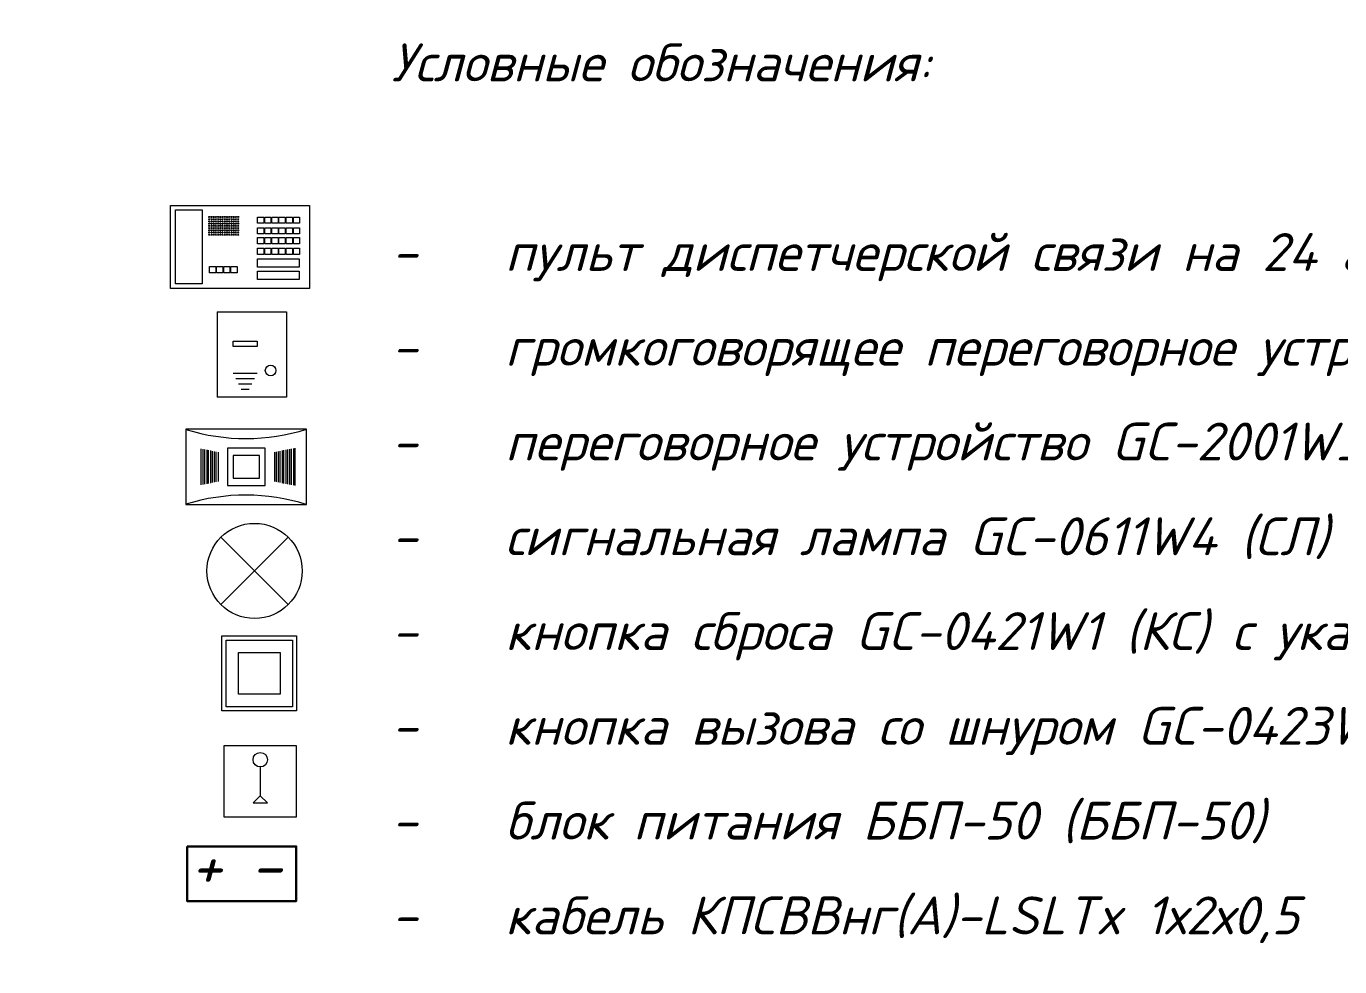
# Model space of a CAD drawing. Extents: x -96705 to 1864084, y -482104 to 235.
# Drawn here: x 38587 to 47249, y -148745 to -142541 of the extents above; entities that cross this region are included whole.
import ezdxf
from ezdxf import colors
from ezdxf.entities.mleader import LeaderData, LeaderLine
from ezdxf.math import Vec2, Vec3

# ---------------------------------------------------------------- set-up
doc = ezdxf.new("R2010")
doc.units = 0
doc.header["$LTSCALE"] = 100
doc.layers.add('1', color=7, linetype='Continuous')
doc.layers.add('АР_Отметки', color=250, linetype='Continuous', lineweight=15)
doc.layers.add('СОУЭ', color=3, linetype='Continuous', lineweight=30)
doc.layers.add('Пульт GC-1006DG', color=3, linetype='Continuous', lineweight=25, true_color=0x00ff00)
doc.layers.add('Сигнальная лампа MP-0611W2', color=7, linetype='Continuous', lineweight=13, true_color=0x800000)
doc.styles.add('DEN', font='isocpeui.ttf', dxfattribs={"width": 0.8, "height": 300})
doc.styles.add('ISOCPEUR', font='isocpeui.ttf', dxfattribs={"height": 250})

# ---------------------------------------------------------------- blocks, each defined once
blk = doc.blocks.new('_DotSmall')
at = {"color": 0, "linetype": 'ByBlock', "const_width": 0.5}
blk.add_lwpolyline([(-0.0625, 0, 1), (0.0625, 0, 1)], format="xyb", close=True, dxfattribs=at)
blk = doc.blocks.new('A$Ca16d13fe')
at = {"color": 1, "linetype": 'ByBlock', "lineweight": -2, "ltscale": 100}
blk.add_lwpolyline([(-720, 180), (-720, -180), (0, -180), (0, 180)], close=True, dxfattribs=at)
at = {"color": 1, "linetype": 'ByBlock', "lineweight": -2, "style": 'DEN'}
blk.add_text('+ -', height=300, dxfattribs=at).set_placement((-697.9, -97.4))

msp = doc.modelspace()

# ---------------------------------------------------------------- hatches: boundary and pattern name
at = {"layer": 'Пульт GC-1006DG', "lineweight": 15, "true_color": 0xff00ff}
h = msp.add_hatch(color=6, dxfattribs=at)
edge = h.paths.add_edge_path(flags=0)
edge.add_arc((39925.5, -143813.9), 3.66, 0, 360)
edge = h.paths.add_edge_path(flags=0)
edge.add_arc((39940.1, -143813.9), 3.66, 0, 360)
edge = h.paths.add_edge_path(flags=0)
edge.add_arc((39837.6, -143813.9), 3.66, 0, 360)
edge = h.paths.add_edge_path(flags=0)
edge.add_arc((39852.2, -143813.9), 3.66, 0, 360)
edge = h.paths.add_edge_path(flags=0)
edge.add_arc((39866.9, -143813.9), 3.66, 0, 360)
edge = h.paths.add_edge_path(flags=0)
edge.add_arc((39881.5, -143813.9), 3.66, 0, 360)
edge = h.paths.add_edge_path(flags=0)
edge.add_arc((39793.6, -143828.5), 3.66, 0, 360)
edge = h.paths.add_edge_path(flags=0)
edge.add_arc((39793.6, -143813.9), 3.66, 0, 360)
edge = h.paths.add_edge_path(flags=0)
edge.add_arc((39808.3, -143813.9), 3.66, 0, 360)
edge = h.paths.add_edge_path(flags=0)
edge.add_arc((39822.9, -143813.9), 3.66, 0, 360)
edge = h.paths.add_edge_path(flags=0)
edge.add_arc((39793.6, -143887.1), 3.66, 0, 360)
edge = h.paths.add_edge_path(flags=0)
edge.add_arc((39793.6, -143872.5), 3.66, 0, 360)
edge = h.paths.add_edge_path(flags=0)
edge.add_arc((39793.6, -143857.8), 3.66, 0, 360)
edge = h.paths.add_edge_path(flags=0)
edge.add_arc((39793.6, -143843.2), 3.66, 0, 360)
edge = h.paths.add_edge_path(flags=0)
edge.add_arc((39822.9, -143916.4), 3.66, 0, 360)
edge = h.paths.add_edge_path(flags=0)
edge.add_arc((39808.3, -143916.4), 3.66, 0, 360)
edge = h.paths.add_edge_path(flags=0)
edge.add_arc((39793.6, -143916.4), 3.66, 0, 360)
edge = h.paths.add_edge_path(flags=0)
edge.add_arc((39793.6, -143901.7), 3.66, 0, 360)
edge = h.paths.add_edge_path(flags=0)
edge.add_arc((39881.5, -143916.4), 3.66, 0, 360)
edge = h.paths.add_edge_path(flags=0)
edge.add_arc((39866.9, -143916.4), 3.66, 0, 360)
edge = h.paths.add_edge_path(flags=0)
edge.add_arc((39852.2, -143916.4), 3.66, 0, 360)
edge = h.paths.add_edge_path(flags=0)
edge.add_arc((39837.6, -143916.4), 3.66, 0, 360)
edge = h.paths.add_edge_path(flags=0)
edge.add_arc((39940.1, -143916.4), 3.66, 0, 360)
edge = h.paths.add_edge_path(flags=0)
edge.add_arc((39925.5, -143916.4), 3.66, 0, 360)
edge = h.paths.add_edge_path(flags=0)
edge.add_arc((39940.1, -143828.5), 3.66, 0, 360)
edge = h.paths.add_edge_path(flags=0)
edge.add_arc((39910.8, -143916.4), 3.66, 0, 360)
edge = h.paths.add_edge_path(flags=0)
edge.add_arc((39954.7, -143828.5), 3.66, 0, 360)
edge = h.paths.add_edge_path(flags=0)
edge.add_arc((39896.2, -143916.4), 3.66, 0, 360)
edge = h.paths.add_edge_path(flags=0)
edge.add_arc((39954.7, -143843.2), 3.66, 0, 360)
edge = h.paths.add_edge_path(flags=0)
edge.add_arc((39954.7, -143857.8), 3.66, 0, 360)
edge = h.paths.add_edge_path(flags=0)
edge.add_arc((39881.5, -143828.5), 3.66, 0, 360)
edge = h.paths.add_edge_path(flags=0)
edge.add_arc((39896.2, -143828.5), 3.66, 0, 360)
edge = h.paths.add_edge_path(flags=0)
edge.add_arc((39910.8, -143828.5), 3.66, 0, 360)
edge = h.paths.add_edge_path(flags=0)
edge.add_arc((39925.5, -143828.5), 3.66, 0, 360)
edge = h.paths.add_edge_path(flags=0)
edge.add_arc((39822.9, -143828.5), 3.66, 0, 360)
edge = h.paths.add_edge_path(flags=0)
edge.add_arc((39837.6, -143828.5), 3.66, 0, 360)
edge = h.paths.add_edge_path(flags=0)
edge.add_arc((39852.2, -143828.5), 3.66, 0, 360)
edge = h.paths.add_edge_path(flags=0)
edge.add_arc((39866.9, -143828.5), 3.66, 0, 360)
edge = h.paths.add_edge_path(flags=0)
edge.add_arc((39808.3, -143872.5), 3.66, 0, 360)
edge = h.paths.add_edge_path(flags=0)
edge.add_arc((39808.3, -143857.8), 3.66, 0, 360)
edge = h.paths.add_edge_path(flags=0)
edge.add_arc((39808.3, -143843.2), 3.66, 0, 360)
edge = h.paths.add_edge_path(flags=0)
edge.add_arc((39808.3, -143828.5), 3.66, 0, 360)
edge = h.paths.add_edge_path(flags=0)
edge.add_arc((39837.6, -143901.7), 3.66, 0, 360)
edge = h.paths.add_edge_path(flags=0)
edge.add_arc((39822.9, -143901.7), 3.66, 0, 360)
edge = h.paths.add_edge_path(flags=0)
edge.add_arc((39808.3, -143901.7), 3.66, 0, 360)
edge = h.paths.add_edge_path(flags=0)
edge.add_arc((39808.3, -143887.1), 3.66, 0, 360)
edge = h.paths.add_edge_path(flags=0)
edge.add_arc((39896.2, -143901.7), 3.66, 0, 360)
edge = h.paths.add_edge_path(flags=0)
edge.add_arc((39881.5, -143901.7), 3.66, 0, 360)
edge = h.paths.add_edge_path(flags=0)
edge.add_arc((39866.9, -143901.7), 3.66, 0, 360)
edge = h.paths.add_edge_path(flags=0)
edge.add_arc((39852.2, -143901.7), 3.66, 0, 360)
edge = h.paths.add_edge_path(flags=0)
edge.add_arc((39954.7, -143901.7), 3.66, 0, 360)
edge = h.paths.add_edge_path(flags=0)
edge.add_arc((39940.1, -143901.7), 3.66, 0, 360)
edge = h.paths.add_edge_path(flags=0)
edge.add_arc((39925.5, -143901.7), 3.66, 0, 360)
edge = h.paths.add_edge_path(flags=0)
edge.add_arc((39910.8, -143901.7), 3.66, 0, 360)
edge = h.paths.add_edge_path(flags=0)
edge.add_arc((39969.4, -143857.8), 3.66, 0, 360)
edge = h.paths.add_edge_path(flags=0)
edge.add_arc((39969.4, -143872.5), 3.66, 0, 360)
edge = h.paths.add_edge_path(flags=0)
edge.add_arc((39969.4, -143887.1), 3.66, 0, 360)
edge = h.paths.add_edge_path(flags=0)
edge.add_arc((39969.4, -143901.7), 3.66, 0, 360)
edge = h.paths.add_edge_path(flags=0)
edge.add_arc((39910.8, -143843.2), 3.66, 0, 360)
edge = h.paths.add_edge_path(flags=0)
edge.add_arc((39925.5, -143843.2), 3.66, 0, 360)
edge = h.paths.add_edge_path(flags=0)
edge.add_arc((39940.1, -143843.2), 3.66, 0, 360)
edge = h.paths.add_edge_path(flags=0)
edge.add_arc((39940.1, -143857.8), 3.66, 0, 360)
edge = h.paths.add_edge_path(flags=0)
edge.add_arc((39852.2, -143843.2), 3.66, 0, 360)
edge = h.paths.add_edge_path(flags=0)
edge.add_arc((39866.9, -143843.2), 3.66, 0, 360)
edge = h.paths.add_edge_path(flags=0)
edge.add_arc((39881.5, -143843.2), 3.66, 0, 360)
edge = h.paths.add_edge_path(flags=0)
edge.add_arc((39896.2, -143843.2), 3.66, 0, 360)
edge = h.paths.add_edge_path(flags=0)
edge.add_arc((39822.9, -143857.8), 3.66, 0, 360)
edge = h.paths.add_edge_path(flags=0)
edge.add_arc((39822.9, -143843.2), 3.66, 0, 360)
edge = h.paths.add_edge_path(flags=0)
edge.add_arc((39837.6, -143843.2), 3.66, 0, 360)
edge = h.paths.add_edge_path(flags=0)
edge.add_arc((39852.2, -143887.1), 3.66, 0, 360)
edge = h.paths.add_edge_path(flags=0)
edge.add_arc((39837.6, -143887.1), 3.66, 0, 360)
edge = h.paths.add_edge_path(flags=0)
edge.add_arc((39822.9, -143887.1), 3.66, 0, 360)
edge = h.paths.add_edge_path(flags=0)
edge.add_arc((39822.9, -143872.5), 3.66, 0, 360)
edge = h.paths.add_edge_path(flags=0)
edge.add_arc((39896.2, -143887.1), 3.66, 0, 360)
edge = h.paths.add_edge_path(flags=0)
edge.add_arc((39881.5, -143887.1), 3.66, 0, 360)
edge = h.paths.add_edge_path(flags=0)
edge.add_arc((39866.9, -143887.1), 3.66, 0, 360)
edge = h.paths.add_edge_path(flags=0)
edge.add_arc((39910.8, -143887.1), 3.66, 0, 360)
edge = h.paths.add_edge_path(flags=0)
edge.add_arc((39954.7, -143872.5), 3.66, 0, 360)
edge = h.paths.add_edge_path(flags=0)
edge.add_arc((39954.7, -143887.1), 3.66, 0, 360)
edge = h.paths.add_edge_path(flags=0)
edge.add_arc((39940.1, -143887.1), 3.66, 0, 360)
edge = h.paths.add_edge_path(flags=0)
edge.add_arc((39925.5, -143887.1), 3.66, 0, 360)
edge = h.paths.add_edge_path(flags=0)
edge.add_arc((39984, -143901.7), 3.66, 0, 360)
edge = h.paths.add_edge_path(flags=0)
edge.add_arc((39984, -143916.4), 3.66, 0, 360)
edge = h.paths.add_edge_path(flags=0)
edge.add_arc((39969.4, -143916.4), 3.66, 0, 360)
edge = h.paths.add_edge_path(flags=0)
edge.add_arc((39954.7, -143916.4), 3.66, 0, 360)
edge = h.paths.add_edge_path(flags=0)
edge.add_arc((39984, -143843.2), 3.66, 0, 360)
edge = h.paths.add_edge_path(flags=0)
edge.add_arc((39984, -143857.8), 3.66, 0, 360)
edge = h.paths.add_edge_path(flags=0)
edge.add_arc((39984, -143872.5), 3.66, 0, 360)
edge = h.paths.add_edge_path(flags=0)
edge.add_arc((39984, -143887.1), 3.66, 0, 360)
edge = h.paths.add_edge_path(flags=0)
edge.add_arc((39969.4, -143799.2), 3.66, 0, 360)
edge = h.paths.add_edge_path(flags=0)
edge.add_arc((39984, -143799.2), 3.66, 0, 360)
edge = h.paths.add_edge_path(flags=0)
edge.add_arc((39984, -143813.9), 3.66, 0, 360)
edge = h.paths.add_edge_path(flags=0)
edge.add_arc((39984, -143828.5), 3.66, 0, 360)
edge = h.paths.add_edge_path(flags=0)
edge.add_arc((39910.8, -143799.2), 3.66, 0, 360)
edge = h.paths.add_edge_path(flags=0)
edge.add_arc((39896.2, -143857.8), 3.66, 0, 360)
edge = h.paths.add_edge_path(flags=0)
edge.add_arc((39925.5, -143799.2), 3.66, 0, 360)
edge = h.paths.add_edge_path(flags=0)
edge.add_arc((39940.1, -143799.2), 3.66, 0, 360)
edge = h.paths.add_edge_path(flags=0)
edge.add_arc((39910.8, -143857.8), 3.66, 0, 360)
edge = h.paths.add_edge_path(flags=0)
edge.add_arc((39954.7, -143799.2), 3.66, 0, 360)
edge = h.paths.add_edge_path(flags=0)
edge.add_arc((39925.5, -143857.8), 3.66, 0, 360)
edge = h.paths.add_edge_path(flags=0)
edge.add_arc((39852.2, -143799.2), 3.66, 0, 360)
edge = h.paths.add_edge_path(flags=0)
edge.add_arc((39837.6, -143857.8), 3.66, 0, 360)
edge = h.paths.add_edge_path(flags=0)
edge.add_arc((39866.9, -143799.2), 3.66, 0, 360)
edge = h.paths.add_edge_path(flags=0)
edge.add_arc((39852.2, -143857.8), 3.66, 0, 360)
edge = h.paths.add_edge_path(flags=0)
edge.add_arc((39881.5, -143799.2), 3.66, 0, 360)
edge = h.paths.add_edge_path(flags=0)
edge.add_arc((39866.9, -143857.8), 3.66, 0, 360)
edge = h.paths.add_edge_path(flags=0)
edge.add_arc((39896.2, -143799.2), 3.66, 0, 360)
edge = h.paths.add_edge_path(flags=0)
edge.add_arc((39881.5, -143857.8), 3.66, 0, 360)
edge = h.paths.add_edge_path(flags=0)
edge.add_arc((39881.5, -143872.5), 3.66, 0, 360)
edge = h.paths.add_edge_path(flags=0)
edge.add_arc((39808.3, -143799.2), 3.66, 0, 360)
edge = h.paths.add_edge_path(flags=0)
edge.add_arc((39866.9, -143872.5), 3.66, 0, 360)
edge = h.paths.add_edge_path(flags=0)
edge.add_arc((39822.9, -143799.2), 3.66, 0, 360)
edge = h.paths.add_edge_path(flags=0)
edge.add_arc((39852.2, -143872.5), 3.66, 0, 360)
edge = h.paths.add_edge_path(flags=0)
edge.add_arc((39837.6, -143799.2), 3.66, 0, 360)
edge = h.paths.add_edge_path(flags=0)
edge.add_arc((39837.6, -143872.5), 3.66, 0, 360)
edge = h.paths.add_edge_path(flags=0)
edge.add_arc((39940.1, -143872.5), 3.66, 0, 360)
edge = h.paths.add_edge_path(flags=0)
edge.add_arc((39925.5, -143872.5), 3.66, 0, 360)
edge = h.paths.add_edge_path(flags=0)
edge.add_arc((39910.8, -143872.5), 3.66, 0, 360)
edge = h.paths.add_edge_path(flags=0)
edge.add_arc((39896.2, -143872.5), 3.66, 0, 360)
edge = h.paths.add_edge_path(flags=0)
edge.add_arc((39793.6, -143799.2), 3.66, 0, 360)
edge = h.paths.add_edge_path(flags=0)
edge.add_arc((39954.7, -143813.9), 3.66, 0, 360)
edge = h.paths.add_edge_path(flags=0)
edge.add_arc((39969.4, -143813.9), 3.66, 0, 360)
edge = h.paths.add_edge_path(flags=0)
edge.add_arc((39969.4, -143828.5), 3.66, 0, 360)
edge = h.paths.add_edge_path(flags=0)
edge.add_arc((39969.4, -143843.2), 3.66, 0, 360)
edge = h.paths.add_edge_path(flags=0)
edge.add_arc((39896.2, -143813.9), 3.66, 0, 360)
edge = h.paths.add_edge_path(flags=0)
edge.add_arc((39910.8, -143813.9), 3.66, 0, 360)

# ---------------------------------------------------------------- linework, layer by layer
at = {"color": 6, "lineweight": 0, "true_color": 0xff00ff}
for p, q in [((39739.7, -145400), (39739.7, -145327.9)), ((39752.1, -145330.4), (39752.1, -145412.4)), ((39764.5, -145412.4), (39764.5, -145332.9)), ((39776.9, -145335.4), (39776.9, -145411.2)), ((39789.3, -145419.9), (39789.3, -145337.9)), ((39801.8, -145340.4), (39801.8, -145419.9)), ((39814.2, -145397.5), (39814.2, -145342.9)), ((39826.6, -145345.3), (39826.6, -145407.4)), ((40248.9, -145345.3), (40248.9, -145409.9)), ((40261.4, -145390.1), (40261.4, -145342.9)), ((40273.8, -145340.4), (40273.8, -145413.7)), ((40286.2, -145391.3), (40286.2, -145337.9)), ((40298.6, -145335.4), (40298.6, -145413.7)), ((40311.1, -145396.3), (40311.1, -145332.9)), ((40323.5, -145330.4), (40323.5, -145406.2)), ((40335.9, -145347.8), (40335.9, -145327.9)), ((40348.3, -145325.5), (40348.3, -145385.1)), ((40360.7, -145335.4), (40360.7, -145323)), ((40360.7, -145397.5), (40360.7, -145335.4)), ((39739.7, -145418.6), (39739.7, -145400)), ((39739.7, -145500.6), (39739.7, -145418.6)), ((39752.1, -145412.4), (39752.1, -145477)), ((39764.5, -145493.2), (39764.5, -145412.4)), ((39776.9, -145411), (39776.9, -145482)), ((39789.3, -145477), (39789.3, -145419.9)), ((39801.8, -145419.7), (39801.8, -145500.6)), ((39814.2, -145469.6), (39814.2, -145397.5)), ((39826.6, -145407.4), (39826.6, -145482)), ((39839, -145403.7), (39839, -145347.8)), ((39839, -145475.8), (39839, -145403.7)), ((39851.5, -145350.3), (39851.5, -145395)), ((39851.5, -145395), (39851.5, -145491.9)), ((40224.1, -145350.3), (40224.1, -145433.5)), ((40236.5, -145403.7), (40236.5, -145347.8)), ((40236.5, -145467.1), (40236.5, -145403.7)), ((40248.9, -145409.9), (40248.9, -145428.6)), ((40248.9, -145428.6), (40248.9, -145508.1)), ((40261.4, -145472), (40261.4, -145390.1)), ((40273.8, -145413.7), (40273.8, -145494.4)), ((40286.2, -145473.3), (40286.2, -145391.3)), ((40298.6, -145413.7), (40298.6, -145495.6)), ((40311.1, -145478.2), (40311.1, -145396.3)), ((40323.5, -145406.2), (40323.5, -145486.9)), ((40335.9, -145422.3), (40335.9, -145347.8)), ((40335.9, -145441), (40335.9, -145422.3)), ((40348.3, -145385), (40348.3, -145467.1)), ((40360.7, -145437.3), (40360.7, -145397.5)), ((39739.7, -145566.4), (39739.7, -145500.6)), ((39748.4, -145448.4), (39748.5, -145448.3)), ((39752.1, -145476.7), (39752.1, -145550.3)), ((39764.5, -145561.5), (39764.5, -145493.2)), ((39776.9, -145482), (39776.9, -145559)), ((39789.3, -145556.5), (39789.3, -145477)), ((39794.3, -145465.8), (39794.3, -145465.8)), ((39801.8, -145500.6), (39801.8, -145547.8)), ((39814.2, -145551.5), (39814.2, -145469.6)), ((39826.6, -145482), (39826.6, -145549)), ((39839, -145546.6), (39839, -145475.8)), ((39851.5, -145491.9), (39851.5, -145544.1)), ((40224.1, -145433.5), (40224.1, -145496.9)), ((40224.1, -145496.9), (40224.1, -145518)), ((40224.1, -145518), (40224.1, -145544.1)), ((40236.5, -145546.6), (40236.5, -145467.1)), ((40248.9, -145508.1), (40248.9, -145549)), ((40261.4, -145551.5), (40261.4, -145472)), ((40273.8, -145494.4), (40273.8, -145554)), ((40286.2, -145556.5), (40286.2, -145473.3)), ((40298.6, -145495.6), (40298.6, -145559)), ((40311.1, -145561.5), (40311.1, -145478.2)), ((40323.5, -145486.9), (40323.5, -145564)), ((40335.9, -145486.9), (40335.9, -145441)), ((40335.9, -145566.4), (40335.9, -145486.9)), ((40348.3, -145467.1), (40348.3, -145544.1)), ((40360.7, -145503.1), (40360.7, -145437.3)), ((40360.7, -145571.4), (40360.7, -145503.1)), ((39752.1, -145550.3), (39752.1, -145564)), ((39801.8, -145547.8), (39801.8, -145554)), ((40348.3, -145544.1), (40348.3, -145568.9))]:
    msp.add_line(p, q, dxfattribs=at)
at = {"color": 6, "lineweight": 15, "true_color": 0xff00ff}
for p, q in [((40130, -147426.8), (40130, -147616.6)), ((40130, -147616.6), (40082.5, -147664.1)), ((40082.5, -147664.1), (40177.4, -147664.1)), ((40177.4, -147664.1), (40130, -147616.6))]:
    msp.add_line(p, q, dxfattribs=at)
at = {"color": 6, "lineweight": 5, "true_color": 0xff00ff}
msp.add_lwpolyline([(40435.3, -145198.8), (39640.3, -145198.8), (39640.3, -145695.6), (40435.3, -145695.6)], close=True, dxfattribs=at)
at = {"color": 6, "lineweight": 0, "true_color": 0xff00ff}
for points in [[(40162, -145323), (39913.6, -145323), (39913.6, -145571.4), (40162, -145571.4)], [(40124.7, -145372.7), (39950.8, -145372.7), (39950.8, -145521.7), (40124.7, -145521.7)]]:
    msp.add_lwpolyline(points, close=True, dxfattribs=at)
at = {"color": 6, "lineweight": 15, "true_color": 0xff00ff}
for points in [[(39875.7, -146562.5), (40370, -146562.5), (40370, -147057.5), (39875.7, -147057.5)], [(39905.3, -146590.7), (40343.3, -146590.7), (40343.3, -147030.8), (39905.3, -147030.8), (39905.3, -147030.8)], [(39986.6, -146672.6), (40261.2, -146672.6), (40261.2, -146947.2), (39986.6, -146947.2)], [(39892.7, -147284.4), (40367.3, -147284.4), (40367.3, -147759), (39892.7, -147759)]]:
    msp.add_lwpolyline(points, close=True, dxfattribs=at)
msp.add_circle((40130, -147379.3), 47.5, dxfattribs=at)
at = {"color": 6, "lineweight": 5, "true_color": 0xff00ff}
msp.add_arc((40035.6, -143948.1), 1312.8, 252.47593, 287.69497, dxfattribs=at)
at = {"color": 6, "lineweight": 0, "true_color": 0xff00ff}
msp.add_arc((40034.2, -146947.6), 1314.1, 72.31369, 107.44146, dxfattribs=at)
at = {"layer": 'Пульт GC-1006DG', "color": 6, "lineweight": 15, "true_color": 0xff00ff}
for p, q in [((39538.4, -143722.3), (40453.7, -143722.4)), ((39538.4, -144271.6), (39538.4, -143722.3)), ((40453.7, -143722.4), (40453.7, -144271.6)), ((40453.7, -144271.6), (39538.4, -144271.6))]:
    msp.add_line(p, q, dxfattribs=at)
for points in [[(39571.3, -143752.5), (39747.9, -143752.5), (39747.9, -144240), (39571.3, -144240)], [(40112.2, -143799.5), (40153.6, -143799.5), (40153.6, -143840.9), (40112.2, -143840.9)], [(40112.2, -143869.6), (40153.6, -143869.6), (40153.6, -143911), (40112.2, -143911)], [(40159.4, -143799.5), (40200.8, -143799.5), (40200.8, -143840.9), (40159.4, -143840.9)], [(40159.4, -143869.6), (40200.8, -143869.6), (40200.8, -143911), (40159.4, -143911)], [(40206.3, -143799.5), (40247.7, -143799.5), (40247.7, -143840.9), (40206.3, -143840.9)], [(40206.3, -143869.6), (40247.7, -143869.6), (40247.7, -143911), (40206.3, -143911)], [(40253.2, -143799.5), (40294.6, -143799.5), (40294.6, -143840.9), (40253.2, -143840.9)], [(40253.2, -143869.6), (40294.6, -143869.6), (40294.6, -143911), (40253.2, -143911)], [(40300.5, -143799.5), (40341.9, -143799.5), (40341.9, -143840.9), (40300.5, -143840.9)], [(40300.5, -143869.6), (40341.9, -143869.6), (40341.9, -143911), (40300.5, -143911)], [(40348.3, -143799.5), (40389.7, -143799.5), (40389.7, -143840.9), (40348.3, -143840.9)], [(40348.3, -143869.6), (40389.7, -143869.6), (40389.7, -143911), (40348.3, -143911)], [(40112.2, -143934.1), (40153.6, -143934.1), (40153.6, -143975.5), (40112.2, -143975.5)], [(40159.4, -143934.1), (40200.8, -143934.1), (40200.8, -143975.5), (40159.4, -143975.5)], [(40206.3, -143934.1), (40247.7, -143934.1), (40247.7, -143975.5), (40206.3, -143975.5)], [(40253.2, -143934.1), (40294.6, -143934.1), (40294.6, -143975.5), (40253.2, -143975.5)], [(40300.5, -143934.1), (40341.9, -143934.1), (40341.9, -143975.5), (40300.5, -143975.5)], [(40348.3, -143934.1), (40389.7, -143934.1), (40389.7, -143975.5), (40348.3, -143975.5)], [(40112.2, -144005.3), (40153.6, -144005.3), (40153.6, -144046.8), (40112.2, -144046.8)], [(40159.4, -144005.3), (40200.8, -144005.3), (40200.8, -144046.8), (40159.4, -144046.8)], [(40206.3, -144005.3), (40247.7, -144005.3), (40247.7, -144046.8), (40206.3, -144046.8)], [(40253.2, -144005.3), (40294.6, -144005.3), (40294.6, -144046.8), (40253.2, -144046.8)], [(40300.5, -144005.3), (40341.9, -144005.3), (40341.9, -144046.8), (40300.5, -144046.8)], [(40348.3, -144005.3), (40389.7, -144005.3), (40389.7, -144046.8), (40348.3, -144046.8)], [(39794.8, -144126.6), (39836.3, -144126.6), (39836.3, -144168.1), (39794.8, -144168.1)], [(39842, -144126.6), (39883.5, -144126.6), (39883.5, -144168.1), (39842, -144168.1)], [(39888.9, -144126.6), (39930.3, -144126.6), (39930.3, -144168.1), (39888.9, -144168.1)], [(39935.8, -144126.6), (39977.2, -144126.6), (39977.2, -144168.1), (39935.8, -144168.1)], [(40112.2, -144074.5), (40387.7, -144074.5), (40387.7, -144129.1), (40112.2, -144129.1)], [(40112.2, -144156.4), (40387.7, -144156.4), (40387.7, -144210.9), (40112.2, -144210.9)]]:
    msp.add_lwpolyline(points, close=True, dxfattribs=at)
for centre in [(39793.6, -143799.2), (39793.6, -143813.9), (39793.6, -143828.5), (39793.6, -143843.2), (39793.6, -143857.8), (39793.6, -143872.5), (39808.3, -143799.2), (39808.3, -143813.9), (39808.3, -143828.5), (39808.3, -143843.2), (39808.3, -143857.8), (39808.3, -143872.5), (39822.9, -143799.2), (39822.9, -143813.9), (39822.9, -143828.5), (39822.9, -143843.2), (39822.9, -143857.8), (39822.9, -143872.5), (39837.6, -143799.2), (39837.6, -143813.9), (39837.6, -143828.5), (39837.6, -143843.2), (39837.6, -143857.8), (39837.6, -143872.5), (39852.2, -143799.2), (39852.2, -143813.9), (39852.2, -143828.5), (39852.2, -143843.2), (39852.2, -143857.8), (39852.2, -143872.5), (39866.9, -143799.2), (39866.9, -143813.9), (39866.9, -143828.5), (39866.9, -143843.2), (39866.9, -143857.8), (39866.9, -143872.5), (39881.5, -143799.2), (39881.5, -143813.9), (39881.5, -143828.5), (39881.5, -143843.2), (39881.5, -143857.8), (39881.5, -143872.5), (39896.2, -143799.2), (39896.2, -143813.9), (39896.2, -143828.5), (39896.2, -143843.2), (39896.2, -143857.8), (39896.2, -143872.5), (39910.8, -143799.2), (39910.8, -143813.9), (39910.8, -143828.5), (39910.8, -143843.2), (39910.8, -143857.8), (39910.8, -143872.5), (39925.5, -143799.2), (39925.5, -143813.9), (39925.5, -143828.5), (39925.5, -143843.2), (39925.5, -143857.8), (39925.5, -143872.5), (39940.1, -143799.2), (39940.1, -143813.9), (39940.1, -143828.5), (39940.1, -143843.2), (39940.1, -143857.8), (39940.1, -143872.5), (39954.7, -143799.2), (39954.7, -143813.9), (39954.7, -143828.5), (39954.7, -143843.2), (39954.7, -143857.8), (39954.7, -143872.5), (39969.4, -143799.2), (39969.4, -143813.9), (39969.4, -143828.5), (39969.4, -143843.2), (39969.4, -143857.8), (39969.4, -143872.5), (39984, -143799.2), (39984, -143813.9), (39984, -143828.5), (39984, -143843.2), (39984, -143857.8), (39984, -143872.5), (39793.6, -143887.1), (39793.6, -143901.7), (39793.6, -143916.4), (39808.3, -143887.1), (39808.3, -143901.7), (39808.3, -143916.4), (39822.9, -143887.1), (39822.9, -143901.7), (39822.9, -143916.4), (39837.6, -143887.1), (39837.6, -143901.7), (39837.6, -143916.4), (39852.2, -143887.1), (39852.2, -143901.7), (39852.2, -143916.4), (39866.9, -143887.1), (39866.9, -143901.7), (39866.9, -143916.4), (39881.5, -143887.1), (39881.5, -143901.7), (39881.5, -143916.4), (39896.2, -143887.1), (39896.2, -143901.7), (39896.2, -143916.4), (39910.8, -143887.1), (39910.8, -143901.7), (39910.8, -143916.4), (39925.5, -143887.1), (39925.5, -143901.7), (39925.5, -143916.4), (39940.1, -143887.1), (39940.1, -143901.7), (39940.1, -143916.4), (39954.7, -143887.1), (39954.7, -143901.7), (39954.7, -143916.4), (39969.4, -143887.1), (39969.4, -143901.7), (39969.4, -143916.4), (39984, -143887.1), (39984, -143901.7), (39984, -143916.4)]:
    msp.add_circle(centre, 3.66, dxfattribs=at)
at = {"layer": 'Сигнальная лампа MP-0611W2', "color": 6, "lineweight": 15, "true_color": 0xff00ff}
for q in [(39872.7, -145914.1), (40312.2, -145914.1), (39872.7, -146353.5), (40312.2, -146353.5)]:
    msp.add_line((40092.4, -146133.8), q, dxfattribs=at)
msp.add_circle((40092.4, -146133.8), 313.9, dxfattribs=at)

# ---------------------------------------------------------------- block references
at = {"layer": 'СОУЭ'}
msp.add_blockref('A$Ca16d13fe', (40367.3, -148131.3), dxfattribs=at)

# ---------------------------------------------------------------- texts
at = {"layer": '1', "color": 7, "insert": (40745.2, -142654.8), "char_height": 250, "width": 16842.227, "attachment_point": 1, "style": 'ISOCPEUR'}
msp.add_mtext('\\pxi-3,l4,sm1.5,t4;Условные обозначения:\\P\\P-^Iпульт диспетчерской связи на 24 абонентов GC-10364 (ПДС)\\P-^Iгромкоговорящее переговорное устройство GC-2001P4 (ГГУ) с указанием порядкового номера\\P-^Iпереговорное устройство GC-2001W3 (ГГУ) с указанием порядкового номера\\P-^Iсигнальная лампа GC-0611W4 (СЛ) с указанием порядкового номера\\P-^Iкнопка сброса GC-0421W1 (КС) с указанием порядкового номера\\P-^Iкнопка вызова со шнуром GC-0423W1 (КВ) с указанием порядкового номера \\P-^Iблок питания ББП-50 (ББП-50)\\P-^Iкабель КПСВВнг(А)-LSLTx 1х2х0,5\\P-^Iкабель питания ВВГнг(А)-LSLTx 1х2х1,5', dxfattribs=at)

# ---------------------------------------------------------------- leaders
at = {"layer": 'АР_Отметки', "color": 8}
ml = msp.add_multileader_mtext('Standard', dxfattribs=at)
ml.set_content('-0,200', color=8, style='ISOCPEUR')
ml.set_leader_properties(color=8, linetype='Continuous', lineweight=-1)
ml.set_arrow_properties(name='DOTSMALL')
ml.build(insert=Vec2(0, 0))
ml.multileader.update_dxf_attribs({"has_text_frame": 1, "text_left_attachment_type": 4, "text_right_attachment_type": 4, "dogleg_length": 100, "arrow_head_size": 180})
ctx = ml.context
ctx.base_point, ctx.char_height, ctx.arrow_head_size, ctx.landing_gap_size, ctx.plane_origin = Vec3(542134.2, -146078.5, 0), 250, 180, 50, Vec3(539217.3, -146927.7, 0)
ctx.left_attachment, ctx.right_attachment = 4, 4
notes = []
notes.append((ctx, [(0, (0, 0, 0), (0, 0), (1, 0), 1, [])]))
ctx.mtext.insert, ctx.mtext.width, ctx.mtext.defined_height, ctx.mtext.line_spacing_style, ctx.mtext.flow_direction = Vec3(542184.2, -145745.1, 0), 852.697, 311.1, 2, 5
ml = msp.add_multileader_mtext('Standard', dxfattribs=at)
ml.set_content('0,000', color=8, style='ISOCPEUR')
ml.set_leader_properties(color=8, linetype='Continuous', lineweight=-1)
ml.set_arrow_properties(name='DOTSMALL')
ml.build(insert=Vec2(0, 0))
ml.multileader.update_dxf_attribs({"has_text_frame": 1, "text_left_attachment_type": 4, "text_right_attachment_type": 4, "dogleg_length": 100, "arrow_head_size": 180})
ctx = ml.context
ctx.base_point, ctx.char_height, ctx.arrow_head_size, ctx.landing_gap_size, ctx.plane_origin = Vec3(553933.8, -143680.4, 0), 250, 180, 50, Vec3(550469.3, -144271.6, 0)
ctx.left_attachment, ctx.right_attachment = 4, 4
notes.append((ctx, [(0, (0, 0, 0), (0, 0), (1, 0), 1, [])]))
ctx.mtext.insert, ctx.mtext.width, ctx.mtext.line_spacing_style, ctx.mtext.flow_direction = Vec3(553983.8, -143347.1, 0), 852.697, 2, 5
ml = msp.add_multileader_mtext('Standard', dxfattribs=at)
ml.set_content('{\\W0.8;-2,950}', color=8, style='ISOCPEUR')
ml.set_leader_properties(color=8, linetype='Continuous', lineweight=-1)
ml.set_arrow_properties(name='DOTSMALL')
ml.build(insert=Vec2(0, 0))
ml.multileader.update_dxf_attribs({"has_text_frame": 1, "text_left_attachment_type": 4, "text_right_attachment_type": 4, "dogleg_length": 100, "arrow_head_size": 180})
ctx = ml.context
ctx.base_point, ctx.char_height, ctx.arrow_head_size, ctx.landing_gap_size, ctx.plane_origin = Vec3(447938.9, -145463), 250, 180, 50, Vec3(447857.5, -146741.1)
ctx.left_attachment, ctx.right_attachment = 4, 4
notes.append((ctx, [(0, (0, 0, 0), (0, 0), (1, 0), 1, [])]))
ctx.mtext.insert, ctx.mtext.width, ctx.mtext.defined_height, ctx.mtext.line_spacing_style, ctx.mtext.flow_direction = Vec3(447988.9, -145129.7), 769.989, 343.9, 2, 5
ml = msp.add_multileader_mtext('Standard', dxfattribs=at)
ml.set_content('-2,950', color=8, style='ISOCPEUR')
ml.set_leader_properties(color=8, linetype='Continuous', lineweight=-1)
ml.set_arrow_properties(name='DOTSMALL')
ml.build(insert=Vec2(0, 0))
ml.multileader.update_dxf_attribs({"has_text_frame": 1, "text_left_attachment_type": 4, "text_right_attachment_type": 4, "dogleg_length": 100, "arrow_head_size": 180})
ctx = ml.context
ctx.base_point, ctx.char_height, ctx.arrow_head_size, ctx.landing_gap_size, ctx.plane_origin = Vec3(534931, -150912.3), 250, 180, 50, Vec3(535872.6, -152265.8)
ctx.left_attachment, ctx.right_attachment = 4, 4
notes.append((ctx, [(0, (0, 0, 0), (0, 0), (1, 0), 1, [])]))
ctx.mtext.insert, ctx.mtext.width, ctx.mtext.defined_height, ctx.mtext.line_spacing_style, ctx.mtext.flow_direction = Vec3(534981, -150578.9), 599.198, 407.5, 2, 5
ml = msp.add_multileader_mtext('Standard', dxfattribs=at)
ml.set_content('{\\W0.8;-2,950}', color=8, style='ISOCPEUR')
ml.set_leader_properties(color=8, linetype='Continuous', lineweight=-1)
ml.set_arrow_properties(name='DOTSMALL')
ml.build(insert=Vec2(0, 0))
ml.multileader.update_dxf_attribs({"has_text_frame": 1, "text_left_attachment_type": 4, "text_right_attachment_type": 4, "dogleg_length": 100, "arrow_head_size": 180})
ctx = ml.context
ctx.base_point, ctx.char_height, ctx.arrow_head_size, ctx.landing_gap_size, ctx.plane_origin = Vec3(582768.9, -145669), 250, 180, 50, Vec3(582687.5, -146947.1)
ctx.left_attachment, ctx.right_attachment = 4, 4
notes.append((ctx, [(0, (0, 0, 0), (0, 0), (1, 0), 1, [])]))
ctx.mtext.insert, ctx.mtext.width, ctx.mtext.defined_height, ctx.mtext.line_spacing_style, ctx.mtext.flow_direction = Vec3(582818.9, -145335.7), 769.989, 343.9, 2, 5
ml = msp.add_multileader_mtext('Standard', dxfattribs=at)
ml.set_content('-2,950', color=8, style='ISOCPEUR')
ml.set_leader_properties(color=8, linetype='Continuous', lineweight=-1)
ml.set_arrow_properties(name='DOTSMALL')
ml.build(insert=Vec2(0, 0))
ml.multileader.update_dxf_attribs({"has_text_frame": 1, "text_left_attachment_type": 4, "text_right_attachment_type": 4, "dogleg_length": 100, "arrow_head_size": 180})
ctx = ml.context
ctx.base_point, ctx.char_height, ctx.arrow_head_size, ctx.landing_gap_size, ctx.plane_origin = Vec3(398379.9, -150393.5), 250, 180, 50, Vec3(399321.5, -151747.1)
ctx.left_attachment, ctx.right_attachment = 4, 4
notes.append((ctx, [(0, (0, 0, 0), (0, 0), (1, 0), 1, [])]))
ctx.mtext.insert, ctx.mtext.width, ctx.mtext.defined_height, ctx.mtext.line_spacing_style, ctx.mtext.flow_direction = Vec3(398429.9, -150060.1), 599.198, 407.5, 2, 5
ml = msp.add_multileader_mtext('Standard', dxfattribs=at)
ml.set_content('-2,850', color=8, style='ISOCPEUR')
ml.set_leader_properties(color=8, linetype='Continuous', lineweight=-1)
ml.set_arrow_properties(name='DOTSMALL')
ml.build(insert=Vec2(0, 0))
ml.multileader.update_dxf_attribs({"has_text_frame": 1, "text_left_attachment_type": 4, "text_right_attachment_type": 4, "dogleg_length": 100, "arrow_head_size": 180})
ctx = ml.context
ctx.base_point, ctx.char_height, ctx.arrow_head_size, ctx.landing_gap_size, ctx.plane_origin = Vec3(574415.3, -153022.2, 0.4), 250, 180, 50, Vec3(575356.9, -154375.8, 0.4)
ctx.left_attachment, ctx.right_attachment = 4, 4
notes.append((ctx, [(0, (0, 0, 0), (0, 0), (1, 0), 1, [])]))
ctx.mtext.insert, ctx.mtext.width, ctx.mtext.defined_height, ctx.mtext.line_spacing_style, ctx.mtext.flow_direction = Vec3(574465.3, -152688.8, 0.4), 599.198, 407.5, 2, 5
ml = msp.add_multileader_mtext('Standard', dxfattribs=at)
ml.set_content('-2,850', color=8, style='ISOCPEUR')
ml.set_leader_properties(color=8, linetype='Continuous', lineweight=-1)
ml.set_arrow_properties(name='DOTSMALL')
ml.build(insert=Vec2(0, 0))
ml.multileader.update_dxf_attribs({"has_text_frame": 1, "text_left_attachment_type": 4, "text_right_attachment_type": 4, "dogleg_length": 100, "arrow_head_size": 180})
ctx = ml.context
ctx.base_point, ctx.char_height, ctx.arrow_head_size, ctx.landing_gap_size, ctx.plane_origin = Vec3(588662.6, -148577, 0.4), 250, 180, 50, Vec3(589604.2, -149930.6, 0.4)
ctx.left_attachment, ctx.right_attachment = 4, 4
notes.append((ctx, [(0, (0, 0, 0), (0, 0), (1, 0), 1, [])]))
ctx.mtext.insert, ctx.mtext.width, ctx.mtext.defined_height, ctx.mtext.line_spacing_style, ctx.mtext.flow_direction = Vec3(588712.6, -148243.7, 0.4), 599.198, 407.5, 2, 5
ml = msp.add_multileader_mtext('Standard', dxfattribs=at)
ml.set_content('{\\W0.8;-2,850}', color=8, style='ISOCPEUR')
ml.set_leader_properties(color=8, linetype='Continuous', lineweight=-1)
ml.set_arrow_properties(name='DOTSMALL')
ml.build(insert=Vec2(0, 0))
ml.multileader.update_dxf_attribs({"has_text_frame": 1, "text_left_attachment_type": 4, "text_right_attachment_type": 4, "dogleg_length": 100, "arrow_head_size": 180})
ctx = ml.context
ctx.base_point, ctx.char_height, ctx.arrow_head_size, ctx.landing_gap_size, ctx.plane_origin = Vec3(453614.5, -148726.7, -0.4), 250, 180, 50, Vec3(453533.1, -150004.8, -0.4)
ctx.left_attachment, ctx.right_attachment = 4, 4
notes.append((ctx, [(0, (0, 0, 0), (0, 0), (1, 0), 1, [])]))
ctx.mtext.insert, ctx.mtext.width, ctx.mtext.defined_height, ctx.mtext.line_spacing_style, ctx.mtext.flow_direction = Vec3(453664.5, -148393.4, -0.4), 769.989, 343.9, 2, 5
ml = msp.add_multileader_mtext('Standard', dxfattribs=at)
ml.set_content('{\\W0.8;-2,850}', color=8, style='ISOCPEUR')
ml.set_leader_properties(color=8, linetype='Continuous', lineweight=-1)
ml.set_arrow_properties(name='DOTSMALL')
ml.build(insert=Vec2(0, 0))
ml.multileader.update_dxf_attribs({"has_text_frame": 1, "text_left_attachment_type": 4, "text_right_attachment_type": 4, "dogleg_length": 100, "arrow_head_size": 180})
ctx = ml.context
ctx.base_point, ctx.char_height, ctx.arrow_head_size, ctx.landing_gap_size, ctx.plane_origin = Vec3(439573.7, -153371.3, -0.4), 250, 180, 50, Vec3(439492.3, -154649.5, -0.4)
ctx.left_attachment, ctx.right_attachment = 4, 4
notes.append((ctx, [(0, (0, 0, 0), (0, 0), (1, 0), 1, [])]))
ctx.mtext.insert, ctx.mtext.width, ctx.mtext.defined_height, ctx.mtext.line_spacing_style, ctx.mtext.flow_direction = Vec3(439623.7, -153038, -0.4), 769.989, 343.9, 2, 5
ml = msp.add_multileader_mtext('Standard', dxfattribs=at)
ml.set_content('%%P0,000', color=8, style='ISOCPEUR')
ml.set_leader_properties(color=8, linetype='Continuous', lineweight=-1)
ml.set_arrow_properties(name='DOTSMALL')
ml.build(insert=Vec2(0, 0))
ml.multileader.update_dxf_attribs({"has_text_frame": 1, "text_left_attachment_type": 4, "text_right_attachment_type": 4, "dogleg_length": 100, "arrow_head_size": 180})
ctx = ml.context
ctx.base_point, ctx.char_height, ctx.arrow_head_size, ctx.landing_gap_size, ctx.plane_origin = Vec3(554930.6, -147916.1), 250, 180, 50, Vec3(551859.5, -149505.6)
ctx.left_attachment, ctx.right_attachment = 4, 4
notes.append((ctx, [(0, (0, 0, 0), (0, 0), (1, 0), 1, [])]))
ctx.mtext.insert, ctx.mtext.width, ctx.mtext.line_spacing_style, ctx.mtext.flow_direction = Vec3(554980.6, -147582.7), 852.697, 2, 5
ml = msp.add_multileader_mtext('Standard', dxfattribs=at)
ml.set_content('+0,450', color=8, style='ISOCPEUR')
ml.set_leader_properties(color=8, linetype='Continuous', lineweight=-1)
ml.set_arrow_properties(name='DOTSMALL')
ml.build(insert=Vec2(0, 0))
ml.multileader.update_dxf_attribs({"has_text_frame": 1, "text_left_attachment_type": 4, "text_right_attachment_type": 4, "dogleg_length": 100, "arrow_head_size": 180})
ctx = ml.context
ctx.base_point, ctx.char_height, ctx.arrow_head_size, ctx.landing_gap_size, ctx.plane_origin, ctx.plane_x_axis, ctx.plane_y_axis = Vec3(527378.7, -152535.1), 250, 180, 50, Vec3(539001.8, -127299.2), Vec3(0, 1), Vec3(-1, 0)
ctx.left_attachment, ctx.right_attachment = 4, 4
notes.append((ctx, [(0, (0, 0, 0), (0, 0), (1, 0), 1, [])]))
ctx.mtext.insert, ctx.mtext.text_direction, ctx.mtext.rotation, ctx.mtext.width, ctx.mtext.line_spacing_style, ctx.mtext.flow_direction = Vec3(527045.3, -152485.1), Vec3(0, 1), 1.570796, 852.697, 2, 5
ml = msp.add_multileader_mtext('Standard', dxfattribs=at)
ml.set_content('+0,900', color=8, style='ISOCPEUR')
ml.set_leader_properties(color=8, linetype='Continuous', lineweight=-1)
ml.set_arrow_properties(name='DOTSMALL')
ml.build(insert=Vec2(0, 0))
ml.multileader.update_dxf_attribs({"has_text_frame": 1, "text_left_attachment_type": 4, "text_right_attachment_type": 4, "dogleg_length": 100, "arrow_head_size": 180})
ctx = ml.context
ctx.base_point, ctx.char_height, ctx.arrow_head_size, ctx.landing_gap_size, ctx.plane_origin, ctx.plane_x_axis, ctx.plane_y_axis = Vec3(526794.4, -152535.1), 250, 180, 50, Vec3(538417.5, -127299.2), Vec3(0, 1), Vec3(-1, 0)
ctx.left_attachment, ctx.right_attachment = 4, 4
notes.append((ctx, [(0, (0, 0, 0), (0, 0), (1, 0), 1, [])]))
ctx.mtext.insert, ctx.mtext.text_direction, ctx.mtext.rotation, ctx.mtext.width, ctx.mtext.line_spacing_style, ctx.mtext.flow_direction = Vec3(526461, -152485.1), Vec3(0, 1), 1.570796, 852.697, 2, 5
ml = msp.add_multileader_mtext('Standard', dxfattribs=at)
ml.set_content('+12,650', color=8, style='ISOCPEUR')
ml.set_leader_properties(color=8, linetype='Continuous', lineweight=-1)
ml.set_arrow_properties(name='DOTSMALL')
ml.build(insert=Vec2(0, 0))
ml.multileader.update_dxf_attribs({"has_text_frame": 1, "text_left_attachment_type": 4, "text_right_attachment_type": 4, "dogleg_length": 100, "arrow_head_size": 180})
ctx = ml.context
ctx.base_point, ctx.char_height, ctx.arrow_head_size, ctx.landing_gap_size, ctx.plane_origin = Vec3(935468.6, -155312.2), 250, 180, 50, Vec3(960704.5, -166935.3)
ctx.left_attachment, ctx.right_attachment = 4, 4
notes.append((ctx, [(0, (0, 0, 0), (0, 0), (1, 0), 1, [])]))
ctx.mtext.insert, ctx.mtext.width, ctx.mtext.line_spacing_style, ctx.mtext.flow_direction = Vec3(935518.6, -154978.8), 852.697, 2, 5
ml = msp.add_multileader_mtext('Standard', dxfattribs=at)
ml.set_content('+12,200', color=8, style='ISOCPEUR')
ml.set_leader_properties(color=8, linetype='Continuous', lineweight=-1)
ml.set_arrow_properties(name='DOTSMALL')
ml.build(insert=Vec2(0, 0))
ml.multileader.update_dxf_attribs({"has_text_frame": 1, "text_left_attachment_type": 4, "text_right_attachment_type": 4, "dogleg_length": 100, "arrow_head_size": 180})
ctx = ml.context
ctx.base_point, ctx.char_height, ctx.arrow_head_size, ctx.landing_gap_size, ctx.plane_origin = Vec3(935468.6, -154727.8), 250, 180, 50, Vec3(960704.5, -166351)
ctx.left_attachment, ctx.right_attachment = 4, 4
notes.append((ctx, [(0, (0, 0, 0), (0, 0), (1, 0), 1, [])]))
ctx.mtext.insert, ctx.mtext.width, ctx.mtext.line_spacing_style, ctx.mtext.flow_direction = Vec3(935518.6, -154394.5), 852.697, 2, 5
ml = msp.add_multileader_mtext('Standard', dxfattribs=at)
ml.set_content('+11,900', color=8, style='ISOCPEUR')
ml.set_leader_properties(color=8, linetype='Continuous', lineweight=-1)
ml.set_arrow_properties(name='DOTSMALL')
ml.build(insert=Vec2(0, 0))
ml.multileader.update_dxf_attribs({"has_text_frame": 1, "text_left_attachment_type": 4, "text_right_attachment_type": 4, "dogleg_length": 100, "arrow_head_size": 180})
ctx = ml.context
ctx.base_point, ctx.char_height, ctx.arrow_head_size, ctx.landing_gap_size, ctx.plane_origin = Vec3(986391, -153939.8), 250, 180, 50, Vec3(1011626.9, -166087.3)
ctx.left_attachment, ctx.right_attachment = 4, 4
notes.append((ctx, [(0, (0, 0, 0), (0, 0), (1, 0), 1, [])]))
ctx.mtext.insert, ctx.mtext.rotation, ctx.mtext.width, ctx.mtext.line_spacing_style, ctx.mtext.flow_direction = Vec3(986441, -153606.5), 6.283185, 852.697, 2, 5
ml = msp.add_multileader_mtext('Standard', dxfattribs=at)
ml.set_content('+8,000', color=8, style='ISOCPEUR')
ml.set_leader_properties(color=8, linetype='Continuous', lineweight=-1)
ml.set_arrow_properties(name='DOTSMALL')
ml.build(insert=Vec2(0, 0))
ml.multileader.update_dxf_attribs({"has_text_frame": 1, "text_left_attachment_type": 4, "text_right_attachment_type": 4, "dogleg_length": 100, "arrow_head_size": 180})
ctx = ml.context
ctx.base_point, ctx.char_height, ctx.arrow_head_size, ctx.landing_gap_size, ctx.plane_origin = Vec3(849204.1, -152352.3), 250, 180, 50, Vec3(874090, -164676.9)
ctx.left_attachment, ctx.right_attachment = 4, 4
notes.append((ctx, [(0, (0, 0, 0), (0, 0), (1, 0), 1, [])]))
ctx.mtext.insert, ctx.mtext.rotation, ctx.mtext.width, ctx.mtext.line_spacing_style, ctx.mtext.flow_direction = Vec3(849254.1, -152019), 6.283185, 852.697, 2, 5
ml = msp.add_multileader_mtext('Standard', dxfattribs=at)
ml.set_content('{\\W0.8;-2,850}', color=8, style='ISOCPEUR')
ml.set_leader_properties(color=8, linetype='Continuous', lineweight=-1)
ml.set_arrow_properties(name='DOTSMALL')
ml.build(insert=Vec2(0, 0))
ml.multileader.update_dxf_attribs({"has_text_frame": 1, "text_left_attachment_type": 4, "text_right_attachment_type": 4, "dogleg_length": 100, "arrow_head_size": 180})
ctx = ml.context
ctx.base_point, ctx.char_height, ctx.arrow_head_size, ctx.landing_gap_size, ctx.plane_origin = Vec3(399180.1, -147327.2), 250, 180, 50, Vec3(399098.7, -148261.5)
ctx.left_attachment, ctx.right_attachment = 4, 4
notes.append((ctx, [(0, (0, 0, 0), (0, 0), (1, 0), 1, [])]))
ctx.mtext.insert, ctx.mtext.width, ctx.mtext.defined_height, ctx.mtext.line_spacing_style, ctx.mtext.flow_direction = Vec3(399230.1, -146993.9), 769.989, 343.9, 2, 5
for ctx, leaders in notes:
    for number, flags, end, landing, length, lines in leaders:
        leader = LeaderData()
        leader.index, (leader.has_last_leader_line, leader.has_dogleg_vector, leader.attachment_direction) = number, flags
        leader.last_leader_point, leader.dogleg_vector, leader.dogleg_length = Vec3(end), Vec3(landing), length
        for number, points, colour, breaks in lines:
            line = LeaderLine()
            line.index, line.vertices, line.color, line.breaks = number, Vec3.list(points), colors.encode_raw_color(colour), breaks
            leader.lines.append(line)
        ctx.leaders.append(leader)

# ---------------------------------------------------------------- next in the draw order: wipeouts: each hides what was drawn before it
at = {"color": 6, "lineweight": 20, "true_color": 0xff00ff}
msp.add_wipeout([(39846.9, -144425.4), (40303.9, -144425.4), (40303.9, -144987.9), (39846.9, -144987.9)], dxfattribs=at)

# ---------------------------------------------------------------- next in the draw order: linework, layer by layer
for p, q in [((39846.9, -144425.4), (40303.9, -144425.4)), ((39846.9, -144425.4), (39846.9, -144987.9)), ((40303.9, -144425.4), (40303.9, -144987.9)), ((39952.4, -144618.8), (40110.6, -144618.8)), ((39952.4, -144653.9), (39952.4, -144618.8)), ((40110.6, -144618.8), (40110.6, -144653.9)), ((40110.6, -144653.9), (39952.4, -144653.9)), ((39952.4, -144829.7), (40110.6, -144829.7)), ((39970, -144864.9), (40093, -144864.9)), ((39987.5, -144900), (40075.4, -144900)), ((40303.9, -144987.9), (39846.9, -144987.9)), ((40005.1, -144935.2), (40057.8, -144935.2))]:
    msp.add_line(p, q, dxfattribs=at)
msp.add_circle((40198.5, -144812.1), 35.2, dxfattribs=at)

doc.saveas('drawing.dxf')
